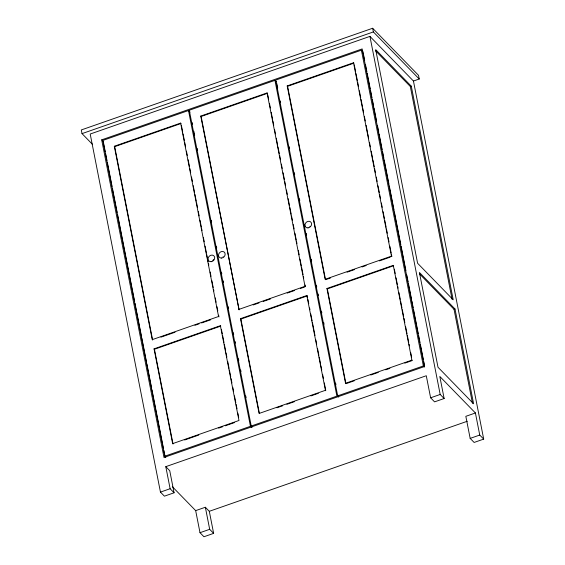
<?xml version="1.0" encoding="UTF-8"?>
<svg xmlns="http://www.w3.org/2000/svg" width="565" height="565" viewBox="0 0 565 565"><rect width="100%" height="100%" fill="white"/><g stroke="black" fill="none" stroke-linecap="round" stroke-linejoin="round"><path stroke-width="0.85" d="M475.504 412.951L465.835 416.327L470.165 438.391L474.12 442.452L483.697 439.111L479.742 435.05L475.412 412.98L439.81 376.452L444.139 398.523L434.57 401.863L430.615 397.802L426.285 375.739L165.792 466.662L169.747 470.723L174.077 492.786L164.408 496.162L160.453 492.101L90.202 134.032L369.934 36.386L413.446 81.035L419.244 79.008L418.524 75.329L372.646 28.25L81.304 129.943L82.024 133.623L92.427 144.294M82.024 133.623L373.366 31.93L419.244 79.008M101.679 139.852L362.165 48.922L424.477 366.544L163.991 457.466L101.679 139.852L103.261 141.469L105.295 151.858M190.08 112.145L188.498 110.528L102.823 140.431L164.775 456.209L165.835 457.29M276.532 81.974L274.95 80.35L189.275 110.253L251.227 426.031L252.28 427.119M362.984 51.796L361.402 50.172L275.72 80.082L337.679 395.86L338.732 396.941M114.3 146.25L180.631 123.092L181.026 123.502L114.695 146.653L114.3 146.25L152.239 339.65L218.577 316.492L180.631 123.092M200.745 116.072L267.083 92.921L267.478 93.324L201.14 116.482L200.745 116.072L239.087 309.881L201.14 116.482M287.197 85.901L353.535 62.743L353.93 63.153L287.592 86.304L287.197 85.901L325.143 279.301L391.474 256.143L353.535 62.743M375.344 50.61L410.324 86.509L411.292 86.17L453.201 299.796L417.606 263.269L375.697 49.642L411.292 86.17M238.691 309.472L305.029 286.321L305.425 286.723L305.086 285M160.926 337.164L175.023 332.241M194.925 325.292L199.071 323.844M201.557 322.975L210.681 319.797M253.184 304.959L258.989 302.932M263.135 301.484L270.593 298.878M287.182 293.094L294.64 290.488M300.446 288.461L304.591 287.013M326.365 279.414L330.511 277.966M347.094 272.182L354.559 269.576M362.024 266.97L366.169 265.522M379.433 260.889L390.217 257.132M154.047 348.845L220.378 325.687L220.774 326.097L154.443 349.248L154.047 348.845L172.643 443.638L238.981 420.487L220.378 325.687M325.821 390.719L325.426 390.309L259.095 413.467L240.492 318.667L306.83 295.516L307.565 297.642M326.944 288.496L393.282 265.338L393.678 265.741L327.34 288.899L326.944 288.496L345.54 383.289L411.878 360.131L412.273 360.541L404.808 363.147M240.492 318.667L240.888 319.077L307.226 295.919M419.675 274.06L454.041 309.33L455.009 308.991L473.604 403.791L438.009 367.257L419.414 272.464L455.009 308.991M184.649 439.994L198.746 435.071M218.648 428.129L222.794 426.681M225.28 425.812L234.397 422.627M276.899 407.789L282.705 405.769M286.851 404.321L294.316 401.715M310.898 395.924L318.363 393.318M346.769 383.402L354.234 380.803M370.817 375.012L378.275 372.406M385.74 369.8L389.885 368.352M164.775 456.209L250.45 426.307L251.51 427.387M251.227 426.031L336.902 396.129L274.95 80.35M337.679 395.86L423.355 365.95L424.407 367.038M160.453 492.101L170.121 488.725L174.077 492.786M430.615 397.802L440.184 394.462L444.139 398.523M195.674 510.626L205.349 507.25L209.304 511.311L213.634 533.374L203.958 536.75L200.003 532.689L195.674 510.626L172.353 486.691M209.304 511.311L467.29 421.257M200.003 532.689L209.679 529.313L213.634 533.374M470.165 438.391L479.742 435.05M413.446 81.035L483.697 439.111M410.324 86.509L452.071 299.273M454.041 309.33L472.467 403.262M372.646 28.25L373.366 31.93M369.934 36.386L440.184 394.462M363.154 52.665L364.679 60.448M365.527 64.777L366.883 71.698M367.222 73.429L370.28 89.002M370.619 90.732L371.975 97.653M372.314 99.384L373.677 106.305M374.016 108.035L376.558 121.009M377.406 125.338L378.769 132.259M379.108 133.99L382.159 149.563M382.498 151.293L383.861 158.214M384.2 159.944L388.953 184.169M389.292 185.899L394.045 210.124M394.384 211.854L400.832 244.723M401.171 246.453L405.924 270.677M406.772 275.007L408.135 281.928M408.474 283.658L411.525 299.231M411.864 300.961L413.227 307.883M413.566 309.613L418.319 333.837M418.658 335.568L420.014 342.489M420.353 344.219L423.411 359.792M423.75 361.522L424.598 365.845M361.402 50.172L423.355 365.95M354.269 64.876L355.625 71.783M355.964 73.514L357.32 80.421M357.659 82.144L358.5 86.459M359.347 90.781L360.703 97.689M361.042 99.412L362.398 106.319M362.737 108.049L363.585 112.364M364.432 116.68L365.28 120.995M366.127 125.317L367.483 132.224M367.822 133.947L368.67 138.263M369.51 142.585L370.358 146.9M371.205 151.215L372.561 158.122M372.9 159.853L374.256 166.76M374.595 168.483L375.443 172.798M376.29 177.12L377.138 181.436M377.985 185.751L379.341 192.658M379.673 194.388L380.52 198.703M381.368 203.019L382.215 207.334M383.063 211.656L384.419 218.563M384.758 220.286L386.114 227.194M386.453 228.924L387.3 233.239M388.148 237.554L388.995 241.869M389.843 246.192L391.192 253.099M391.531 254.822L391.87 256.552M394.356 269.194L395.196 273.502M396.044 277.811L397.393 284.704M397.732 286.427L398.071 288.15M398.918 292.458L400.267 299.351M400.606 301.074L401.962 307.974M402.301 309.698L403.65 316.591M403.989 318.314L404.837 322.622M405.684 326.93L407.033 333.823M407.372 335.546L408.721 342.439M409.06 344.17L409.399 345.893M410.755 352.786L411.595 357.094M393.282 265.338L411.878 360.131M287.592 86.304L325.539 279.703M327.34 288.899L345.935 383.692M276.871 83.705L277.719 88.027M280.268 101.008L280.607 102.738M289.259 146.858L289.605 148.588M294.351 172.812L294.697 174.543M299.443 198.767L299.789 200.497M304.535 224.722L304.881 226.452M306.237 233.373L306.576 235.104M311.329 259.328L311.668 261.058M316.421 285.283L316.76 287.013M318.116 293.934L318.455 295.665M321.513 311.237L321.852 312.968M323.717 322.488L324.056 324.218M335.603 383.042L335.942 384.772M337.976 395.154L338.315 396.884M267.817 95.054L268.665 99.369M269.512 103.685L270.36 108.007M271.207 112.322L272.563 119.229M272.902 120.952L273.75 125.275M274.59 129.59L275.438 133.905M276.285 138.22L277.641 145.127M277.98 146.858L279.336 153.765M279.675 155.488L280.523 159.803M281.37 164.125L282.218 168.441M283.065 172.756L284.421 179.663M284.76 181.393L285.6 185.708M286.448 190.024L287.295 194.339M288.143 198.661L289.499 205.568M289.838 207.291L291.194 214.199M291.533 215.929L292.38 220.244M293.228 224.559L294.075 228.874M294.923 233.197L296.272 240.104M296.611 241.827L296.95 243.557M298.306 250.465L299.153 254.78M300.001 259.095L301.357 266.002M301.696 267.732L303.052 274.639M303.391 276.363L303.73 278.093M307.904 299.365L308.751 303.673M309.592 307.981L309.931 309.705M310.778 314.02L312.127 320.913M312.466 322.636L315.002 335.561M315.849 339.869L316.697 344.177M317.537 348.485L318.893 355.385M319.232 357.108L320.581 364.001M320.92 365.725L321.768 370.033M322.615 374.341L323.455 378.649M324.303 382.957L325.659 389.857M267.083 92.921L305.029 286.321M306.83 295.516L325.426 390.309M240.888 319.077L259.321 413.008M192.121 122.527L192.46 124.258M193.816 131.179L194.664 135.508M197.213 148.482L197.552 150.212M211.296 220.294L211.635 222.024M216.388 246.248L216.727 247.979M221.48 272.203L221.819 273.933M223.182 280.854L223.521 282.585M228.274 306.809L228.613 308.539M233.366 332.764L233.705 334.494M235.061 341.415L235.4 343.146M238.458 358.719L238.797 360.449M240.662 369.962L241.001 371.692M245.754 395.917L246.093 397.647M188.498 110.528L250.45 426.307M181.365 125.225L182.721 132.132M183.06 133.863L184.416 140.77M184.755 142.493L185.603 146.815M186.45 151.13L187.298 155.446M188.145 159.761L189.501 166.668M189.84 168.398L190.688 172.713M191.528 177.029L192.375 181.351M193.223 185.666L194.579 192.573M194.918 194.296L196.274 201.204M196.613 202.934L197.46 207.249M198.308 211.564L199.155 215.887M200.003 220.202L201.359 227.109M201.698 228.832L202.037 230.562M203.386 237.47L204.233 241.785M205.081 246.1L206.437 253.007M206.776 254.737L208.132 261.644M208.471 263.368L208.81 265.098M210.166 272.005L211.013 276.32M211.861 280.636L213.21 287.543M213.549 289.273L213.888 290.996M215.244 297.903L216.091 302.226M216.939 306.541L217.786 310.856M218.634 315.171L218.973 316.901M221.452 329.543L222.299 333.851M222.638 335.575L223.987 342.468M224.326 344.191L225.682 351.084M226.021 352.807L226.862 357.115M227.709 361.43L229.058 368.324M229.397 370.047L230.753 376.94M231.092 378.663L231.933 382.971M232.78 387.279L233.628 391.587M234.468 395.903L235.824 402.796M236.163 404.519L237.01 408.827M237.851 413.135L238.698 417.443M205.349 507.25L209.679 529.313M114.695 146.653L152.635 340.052M154.443 349.248L173.038 444.048M105.634 153.588L106.997 160.509M107.336 162.24L112.089 186.478M112.428 188.209L117.181 212.44M117.52 214.17L134.668 301.576M135.007 303.313L136.37 310.234M136.709 311.965L141.462 336.196M141.801 337.927L146.554 362.158M146.893 363.888L151.646 388.127M151.992 389.857L163.532 448.702M163.871 450.432L165.234 457.36M165.792 466.662L170.121 488.725M310.03 226.353A0.911 0.77 -44.3 0 1 309.846 226.501M223.189 256.778A0.911 0.77 -44.3 0 1 222.97 256.828M213.429 259.561A0.911 0.77 -44.3 0 1 213.288 259.992M213.139 260.175A0.911 0.77 -44.3 0 1 212.744 260.43M308.017 227.879A3.581 3.03 -44.3 0 0 311.273 222.674A3.581 3.03 -44.3 0 0 305.538 223.189A3.581 3.03 -44.3 0 0 308.017 227.879M221.572 258.05A3.581 3.03 -44.3 0 0 224.828 252.852A3.581 3.03 -44.3 0 0 219.086 253.367A3.581 3.03 -44.3 0 0 221.572 258.05M211.126 261.701A3.581 3.03 -44.3 0 0 214.382 256.496A3.581 3.03 -44.3 0 0 208.64 257.011A3.581 3.03 -44.3 0 0 211.126 261.701"/></g></svg>
